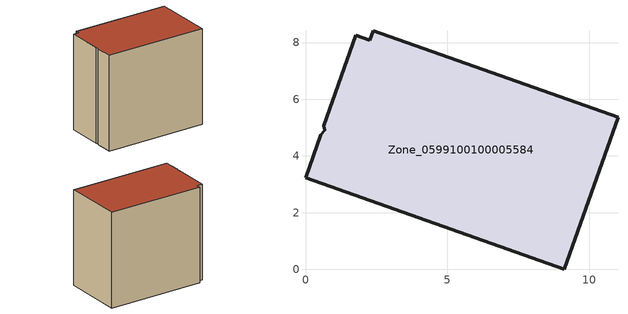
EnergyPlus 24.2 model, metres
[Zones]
Zone_0599100100005584
 floor ground (C_G): 2.38,8.42 11.02,5.36 9.12,0 0,3.23 0.54,4.75 0.68,4.91 0.65,5.07 1.78,8.25 2.27,8.09 z0.51
 wall outside (C_F): 9.12,0 11.02,5.36 2.38,8.42 2.27,8.09 1.78,8.25 0.65,5.07 0.68,4.91 0.54,4.75 0,3.23 9.12,0 z0.51:9.46
 roof outside (C_R): 11.02,5.36 2.38,8.42 2.27,8.09 1.78,8.25 0.65,5.07 0.68,4.91 0.54,4.75 0,3.23 9.12,0 z9.46
[BUILDING]
Pand.0599100100005584: North Axis=0; Terrain=City; Loads Convergence Tolerance Value=0.04; Temperature Convergence Tolerance Value=0.4; Solar Distribution=FullExterior; Maximum Number of Warmup Days=25; Minimum Number of Warmup Days=1
[Site:Location]
Rotterdam.The.Hague.AP_ZH_NLD Design_Conditions: Latitude=51.96; Longitude=4.45; Time Zone=1; Elevation=-4.5
[SITE:GROUNDTEMPERATURE:BUILDINGSURFACE]
18, 18, 18, 18, 18, 18, 18, 18, 18, 18, 18, 18
[MATERIAL] Thermal Absorptance=0.9; Solar Absorptance=0.7; Visible Absorptance=0.7
Name | Roughness | Thickness | Conductivity | Density | Specific Heat
G.TC.2006-2014 | MediumSmooth | 0.15 | 0.06 | 540 | 1210
F.TC.2006-2014 | Rough | 0.3 | 0.12 | 1920 | 840
R.TC.2006-2014 | MediumRough | 0.2 | 0.08 | 1500 | 1000
[CONSTRUCTION]
C_G: G.TC.2006-2014
C_F: F.TC.2006-2014
C_R: R.TC.2006-2014
[ZONE]
Zone_0599100100005584: Type=1; Multiplier=1; Ceiling Height=Autocalculate; Volume=Autocalculate; Floor Area=autocalculate; Part of Total Floor Area=Yes
[ZONEINFILTRATION:DESIGNFLOWRATE]
Infil_Zone_0599100100005584: Zone or ZoneList or Space or SpaceList=Zone_0599100100005584; Schedule=AlwaysOn; Design Flow Rate Calculation Method=Flow/Area; Flow Rate per Floor Area=0.0015; Constant Term Coefficient=1; Temperature Term Coefficient=0; Velocity Term Coefficient=0; Velocity Squared Term Coefficient=0
[HVACTEMPLATE:ZONE:IDEALLOADSAIRSYSTEM]
Zone_0599100100005584: Maximum Heating Supply Air Temperature=50; Minimum Cooling Supply Air Temperature=13; Maximum Heating Supply Air Humidity Ratio=0.0156; Minimum Cooling Supply Air Humidity Ratio=0.0077; Heating Limit=NoLimit; Cooling Limit=NoLimit; Dehumidification Control Type=ConstantSensibleHeatRatio; Cooling Sensible Heat Ratio=0.7; Dehumidification Setpoint=60; Humidification Control Type=None; Humidification Setpoint=30; Outdoor Air Method=None; Outdoor Air Flow Rate per Person=0.00944; Outdoor Air Flow Rate per Zone Floor Area=0; Outdoor Air Flow Rate per Zone=0; Demand Controlled Ventilation Type=None; Outdoor Air Economizer Type=NoEconomizer; Heat Recovery Type=None; Sensible Heat Recovery Effectiveness=0.7; Latent Heat Recovery Effectiveness=0.65
[ZONECONTROL:THERMOSTAT]
ThermostatControl_Zone_0599100100005584: Zone or ZoneList=Zone_0599100100005584; Control Type Schedule=DualSetpointControlType; Control 1=Thermostat_Zone_0599100100005584; Temperature Difference Between Cutout And Setpoint=0
[THERMOSTATSETPOINT:DUALSETPOINT]
Thermostat_Zone_0599100100005584: Heating Setpoint Temperature Schedule=HeatingSetpoint_Zone_0599100100005584; Cooling Setpoint Temperature Schedule=CoolingSetpoint_Zone_0599100100005584
[SCHEDULE:COMPACT]
HeatingSetpoint_Zone_0599100100005584: Through: 12/31, For: AllDays, Until: 24:00, 21
CoolingSetpoint_Zone_0599100100005584: Through: 12/31, For: AllDays, Until: 24:00, 24
DualSetpointControlType: Through: 12/31, For: AllDays, Until: 24:00, 4
AlwaysOn: Through: 12/31, For: AllDays, Until: 24:00, 1
